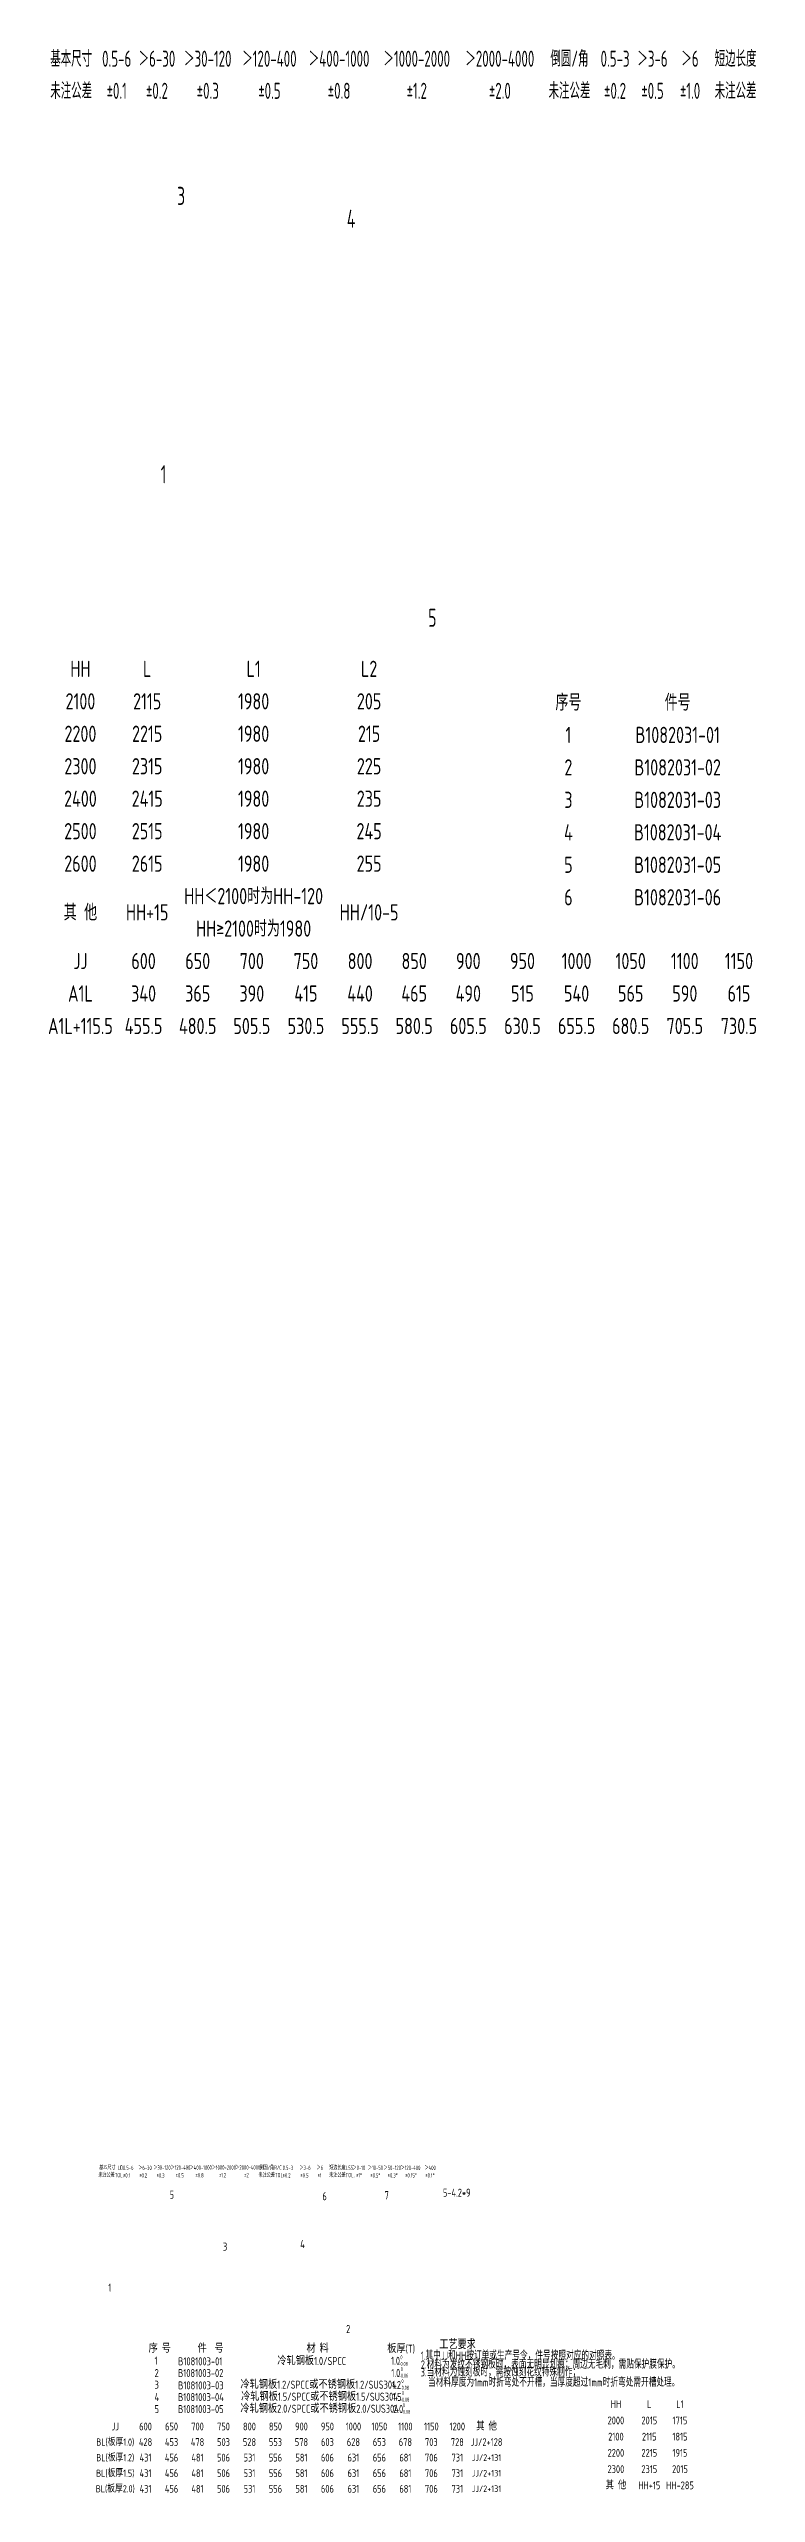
# Model space of a CAD drawing. Header units: inches. Extents: x 14216 to 120088, y -28810 to 23559.
# Drawn here: x 18541 to 19717, y -21339 to -17274 of the extents above; entities that cross this region are included whole.
import ezdxf
from ezdxf.enums import TextEntityAlignment as Align

# ---------------------------------------------------------------- set-up
doc = ezdxf.new("R2010")
doc.units = ezdxf.units.IN
doc.header["$LTSCALE"] = 0.3
doc.header["$MEASUREMENT"] = 0
for name, color, linetype in [('2', 2, 'Continuous'), ('2细实线', 2, 'Continuous'), ('6', 3, 'Continuous'), ('7', 4, 'Continuous')]:
    doc.layers.add(name, color=color, linetype=linetype)
doc.layers.add('粗实线', color=7, linetype='Continuous', lineweight=30)
doc.styles.add('HZ', font='isocp2.shx', dxfattribs={"width": 0.7, "bigfont": 'hztxt.shx'})

msp = doc.modelspace()

# ---------------------------------------------------------------- texts
at = {"layer": '2', "color": 4, "style": 'HZ', "width": 0.7}
for s, p in [('3', (18754, -17533.3)), ('4', (19036.2, -17571.2)), ('1', (18726.6, -17996.3)), ('5', (19171.5, -18235))]:
    msp.add_text(s, height=30, dxfattribs=at).set_placement(p)
at = {"layer": '2', "style": 'HZ', "width": 0.8}
for s, p in [('HH', (18593.2, -18304.9)), ('L', (18704.2, -18304.9)), ('L1', (18881.2, -18304.9)), ('L2', (19073.2, -18304.9)), ('2100', (18593.2, -18358.9)), ('2115', (18704.2, -18358.9)), ('1980', (18881.2, -18358.9)), ('205', (19073.2, -18358.9)), ('序号', (19404.6, -18360.8)), ('件号', (19586.3, -18360.8)), ('2200', (18593.2, -18412.9)), ('2215', (18704.2, -18412.9)), ('1980', (18881.2, -18412.9)), ('215', (19073.2, -18412.9)), ('1', (19404.6, -18414.8)), ('B1082031-01', (19586.3, -18414.8)), ('2300', (18593.2, -18466.9)), ('2315', (18704.2, -18466.9)), ('1980', (18881.2, -18466.9)), ('225', (19073.2, -18466.9)), ('2', (19404.6, -18468.8)), ('B1082031-02', (19586.3, -18468.8)), ('2400', (18593.2, -18520.9)), ('2415', (18704.2, -18520.9)), ('1980', (18881.2, -18520.9)), ('235', (19073.2, -18520.9)), ('3', (19404.6, -18522.8)), ('B1082031-03', (19586.3, -18522.8)), ('2500', (18593.2, -18574.9)), ('2515', (18704.2, -18574.9)), ('1980', (18881.2, -18574.9)), ('245', (19073.2, -18574.9)), ('4', (19404.6, -18576.8)), ('B1082031-04', (19586.3, -18576.8)), ('2600', (18593.2, -18628.9)), ('2615', (18704.2, -18628.9)), ('1980', (18881.2, -18628.9)), ('255', (19073.2, -18628.9)), ('5', (19404.6, -18630.8)), ('B1082031-05', (19586.3, -18630.8)), ('其 他', (18593.2, -18709.9)), ('HH+15', (18704.2, -18709.9)), ('HH＜2100时为HH-120', (18881.2, -18682.9)), ('HH/10-5', (19073.2, -18709.9)), ('6', (19404.6, -18684.8)), ('B1082031-06', (19586.3, -18684.8)), ('HH≥2100时为1980', (18881.2, -18736.9))]:
    msp.add_text(s, height=27, dxfattribs=at).set_placement(p, align=Align.MIDDLE_CENTER)
at = {"layer": '2', "style": 'HZ', "width": 0.85}
for s, height, p in [('序 号', 13.31, (18706.5, -21105.3)), ('件  号', 13.31, (18788, -21105.3)), ('材 料', 13.31, (18969.1, -21105.4)), ('板厚(T)', 13.31, (19103.4, -21105.7)), ('1', 13.3, (18716.5, -21125.5)), ('2 ', 13.31, (18716.5, -21146.1)), ('B1081003-02', 13.31, (18755.5, -21146.1)), ('B1081003-01', 13.3, (18755.7, -21126.6)), ('冷轧钢板1.0/SPCC', 13.31, (18920.6, -21126)), ('3', 13.3, (18716.5, -21165.5)), ('4', 13.3, (18716.5, -21186.1)), ('B1081003-04', 13.31, (18755.5, -21186.1)), ('B1081003-03', 13.3, (18755.7, -21166.6)), ('冷轧钢板1.2/SPCC或不锈钢板1.2/SUS304', 13.31, (18859.3, -21165.4)), ('冷轧钢板1.5/SPCC或不锈钢板1.5/SUS304', 13.31, (18860.4, -21185.4)), ('5', 13.3, (18716.5, -21206)), ('B1081003-05', 13.31, (18755.5, -21206)), ('冷轧钢板2.0/SPCC或不锈钢板2.0/SUS304', 13.31, (18859.2, -21205.4))]:
    msp.add_text(s, height=height, dxfattribs=at).set_placement(p)
at = {"layer": '2', "color": 6, "style": 'HZ', "width": 0.7}
for s, p in [('1.其中JJ和HH按订单或生产号令，件号按照对应的对照表。', (19158.9, -21117.2)), ('2.材料为发纹不锈钢板时，表面无明显划痕；周边无毛刺，需贴保护膜保护。', (19159.2, -21131.9))]:
    msp.add_text(s, height=13.5, dxfattribs=at).set_placement(p)
for s, p in [('3.当材料为蚀刻板时，需按蚀刻花纹特殊制作；', (19158.9, -21148.9)), ('  当材料厚度为1mm时折弯处不开槽，当厚度超过1mm时折弯处需开槽处理。', (19158.5, -21165.9))]:
    msp.add_text(s, height=13.5, dxfattribs=at).set_placement(p, align=Align.BOTTOM_LEFT)
at = {"layer": '2', "color": 6, "insert": (19218.9, -20839.5), "char_height": 13.5, "attachment_point": 5, "style": 'HZ'}
msp.add_mtext('\\A1;5-4.2*9', dxfattribs=at)
at = {"layer": '2', "attachment_point": 1, "style": 'HZ'}
for s, insert, char_height in [('1.0', (19109.8, -21112.4), 13.31), ('1.0', (19110.2, -21132.6), 13.31), (' 0\\P-0.08', (19122, -21109.9), 6.55), (' 0\\P-0.06', (19122.5, -21129.6), 6.55), ('1.2', (19111.5, -21152.6), 13.31), ('1.5', (19112.1, -21172.4), 13.31), (' 0\\P-0.08', (19123.8, -21149.6), 6.55), (' 0\\P-0.08', (19124.4, -21169.4), 6.55), ('2.0', (19113.3, -21192.6), 13.31), (' 0\\P-0.08', (19126, -21189.8), 6.55)]:
    msp.add_mtext(s, dxfattribs=dict(at, insert=insert, char_height=char_height))
at = {"layer": '2细实线', "linetype": 'ByBlock', "style": 'HZ', "width": 0.65}
for s, p in [('基本尺寸', (18577.8, -17290.1)), ('0.5-6', (18653.5, -17290.1)), ('＞6-30', (18720.4, -17290.1)), ('＞30-120', (18805, -17290.1)), ('＞120-400', (18907.5, -17290.1)), ('＞400-1000', (19023.3, -17290.1)), ('＞1000-2000', (19152.5, -17290.1)), ('＞2000-4000', (19290.6, -17290.1)), ('倒圆/角', (19406.4, -17290.1)), ('0.5-3', (19482.2, -17290.1)), ('＞3-6', (19544.5, -17290.1)), ('＞6', (19606.9, -17290.1)), ('短边长度', (19682.6, -17290.1)), ('未注公差', (18577.8, -17343.5)), ('%%p0.1', (18653.5, -17343.5)), ('%%p0.2', (18720.4, -17343.5)), ('%%p0.3', (18805, -17343.5)), ('%%p0.5', (18907.5, -17343.5)), ('%%p0.8', (19023.3, -17343.5)), ('%%p1.2', (19152.5, -17343.5)), ('%%p2.0', (19290.6, -17343.5)), ('未注公差', (19406.4, -17343.5)), ('%%p0.2', (19482.2, -17343.5)), ('%%p0.5', (19544.5, -17343.5)), ('%%p1.0', (19606.9, -17343.5)), ('未注公差', (19682.6, -17343.5))]:
    msp.add_text(s, height=26.73, dxfattribs=at).set_placement(p, align=Align.MIDDLE_CENTER)
at = {"layer": '2细实线', "style": 'HZ', "width": 0.8}
for s, height, p in [('JJ', 27, (18593.2, -18790.9)), ('600', 27, (18698.2, -18790.9)), ('650', 27, (18788.2, -18790.9)), ('700', 27, (18878.2, -18790.9)), ('750', 27, (18968.2, -18790.9)), ('800', 27, (19058.2, -18790.9)), ('850', 27, (19148.2, -18790.9)), ('900', 27, (19238.2, -18790.9)), ('950', 27, (19328.2, -18790.9)), ('1000', 27, (19418.2, -18790.9)), ('1050', 27, (19508.2, -18790.9)), ('1100', 27, (19598.2, -18790.9)), ('1150', 27, (19688.2, -18790.9)), ('A1L', 27, (18593.2, -18844.9)), ('340', 27, (18698.2, -18844.9)), ('365', 27, (18788.2, -18844.9)), ('390', 27, (18878.2, -18844.9)), ('415', 27, (18968.2, -18844.9)), ('440', 27, (19058.2, -18844.9)), ('465', 27, (19148.2, -18844.9)), ('490', 27, (19238.2, -18844.9)), ('515', 27, (19328.2, -18844.9)), ('540', 27, (19418.2, -18844.9)), ('565', 27, (19508.2, -18844.9)), ('590', 27, (19598.2, -18844.9)), ('615', 27, (19688.2, -18844.9)), ('A1L+115.5', 27, (18593.2, -18898.9)), ('455.5', 27, (18698.2, -18898.9)), ('480.5', 27, (18788.2, -18898.9)), ('505.5', 27, (18878.2, -18898.9)), ('530.5', 27, (18968.2, -18898.9)), ('555.5', 27, (19058.2, -18898.9)), ('580.5', 27, (19148.2, -18898.9)), ('605.5', 27, (19238.2, -18898.9)), ('630.5', 27, (19328.2, -18898.9)), ('655.5', 27, (19418.2, -18898.9)), ('680.5', 27, (19508.2, -18898.9)), ('705.5', 27, (19598.2, -18898.9)), ('730.5', 27, (19688.2, -18898.9)), ('其 他', 12.96, (19268.5, -21228.3)), ('2000', 12.96, (19483.6, -21218.2)), ('HH', 12.96, (19483.6, -21191.2)), ('2015', 12.96, (19539.1, -21218.2)), ('L', 13, (19539.1, -21191.2)), ('1715', 12.96, (19590.1, -21218.2)), ('L1', 12.96, (19590.1, -21191.2)), ('BL(板厚1.0)', 12, (18651.1, -21254.2)), ('JJ', 12.96, (18651.1, -21228.3)), ('428', 12.96, (18701.5, -21254.2)), ('600', 12.96, (18701.5, -21228.3)), ('453', 12.96, (18744.7, -21254.2)), ('650', 12.96, (18744.7, -21228.3)), ('478', 12.96, (18787.9, -21254.2)), ('700', 12.96, (18787.9, -21228.3)), ('750', 12.96, (18831.1, -21228.3)), ('503', 12.96, (18831.1, -21254.2)), ('528', 12.96, (18874.3, -21254.2)), ('800', 12.96, (18874.3, -21228.3)), ('553', 12.96, (18917.5, -21254.2)), ('850', 12.96, (18917.5, -21228.3)), ('578', 12.96, (18960.7, -21254.2)), ('900', 12.96, (18960.7, -21228.3)), ('950', 12.96, (19003.9, -21228.3)), ('603', 12.96, (19003.9, -21254.2)), ('1000', 12.96, (19047.1, -21228.3)), ('628', 12.96, (19047.1, -21254.2)), ('1050', 12.96, (19090.3, -21228.3)), ('653', 12.96, (19090.3, -21254.2)), ('1100', 12.96, (19133.5, -21228.3)), ('678', 12.96, (19133.5, -21254.2)), ('1150', 12.96, (19176.7, -21228.3)), ('703', 12.96, (19176.7, -21254.2)), ('1200', 12.96, (19219.9, -21228.3)), ('728', 12.96, (19219.9, -21254.2)), ('JJ/2+128', 12.96, (19268.5, -21254.2)), ('2100', 12.96, (19483.6, -21245.2)), ('2115', 12.96, (19539.1, -21245.2)), ('1815', 12.96, (19590.1, -21245.2)), ('BL(板厚1.5)', 12, (18651.1, -21306)), ('BL(板厚1.2)', 12, (18651.1, -21280.1)), ('431', 12.96, (18701.5, -21280.1)), ('431', 12.96, (18701.5, -21306)), ('456', 12.96, (18744.7, -21280.1)), ('456', 12.96, (18744.7, -21306)), ('481', 12.96, (18787.9, -21280.1)), ('481', 12.96, (18787.9, -21306)), ('506', 12.96, (18831.1, -21280.1)), ('506', 12.96, (18831.1, -21306)), ('531', 12.96, (18874.3, -21280.1)), ('531', 12.96, (18874.3, -21306)), ('556', 12.96, (18917.5, -21280.1)), ('556', 12.96, (18917.5, -21306)), ('581', 12.96, (18960.7, -21280.1)), ('581', 12.96, (18960.7, -21306)), ('606', 12.96, (19003.9, -21280.1)), ('606', 12.96, (19003.9, -21306)), ('631', 12.96, (19047.1, -21280.1)), ('631', 12.96, (19047.1, -21306)), ('656', 12.96, (19090.3, -21280.1)), ('656', 12.96, (19090.3, -21306)), ('681', 12.96, (19133.5, -21280.1)), ('681', 12.96, (19133.5, -21306)), ('706', 12.96, (19176.7, -21280.1)), ('706', 12.96, (19176.7, -21306)), ('731', 12.96, (19219.9, -21280.1)), ('731', 12.96, (19219.9, -21306)), ('JJ/2+131', 11, (19268.5, -21280.1)), ('JJ/2+131', 11, (19268.5, -21306)), ('2200', 12.96, (19483.6, -21272.2)), ('2300', 12.96, (19483.6, -21299.2)), ('2315', 12.96, (19539.1, -21299.2)), ('2215', 12.96, (19539.1, -21272.2)), ('2015', 12.96, (19590.1, -21299.2)), ('1915', 12.96, (19590.1, -21272.2)), ('BL(板厚2.0)', 12, (18651.1, -21331.9)), ('431', 12.96, (18701.5, -21331.9)), ('456', 12.96, (18744.7, -21331.9)), ('481', 12.96, (18787.9, -21331.9)), ('506', 12.96, (18831.1, -21331.9)), ('531', 12.96, (18874.3, -21331.9)), ('556', 12.96, (18917.5, -21331.9)), ('581', 12.96, (18960.7, -21331.9)), ('606', 12.96, (19003.9, -21331.9)), ('631', 12.96, (19047.1, -21331.9)), ('656', 12.96, (19090.3, -21331.9)), ('681', 12.96, (19133.5, -21331.9)), ('706', 12.96, (19176.7, -21331.9)), ('731', 12.96, (19219.9, -21331.9)), ('JJ/2+131', 11, (19268.5, -21331.9)), ('其 他', 12.96, (19483.6, -21326.2)), ('HH+15', 12.96, (19539.1, -21326.2)), ('HH-285', 12.96, (19590.1, -21326.2))]:
    msp.add_text(s, height=height, dxfattribs=at).set_placement(p, align=Align.MIDDLE_CENTER)
at = {"layer": '6', "color": 2, "style": 'HZ', "width": 0.7}
for s, p in [('未注公差TOL.', (18623, -20813.8)), ('基本尺寸 LD.', (18624.4, -20801.4)), ('0.5-6', (18664, -20801.6)), ('%%P0.1', (18664, -20814.2)), ('＞6-30', (18689.4, -20801.6)), ('%%P0.2', (18691, -20814.2)), ('＞30-120', (18714.4, -20801.3)), ('%%P0.3', (18719.8, -20814.2)), ('＞120-400', (18743.1, -20801.3)), ('%%P0.5', (18751.7, -20814.1)), ('＞400-1000', (18774.9, -20801.3)), ('%%P0.8', (18784.6, -20814.1)), ('＞1000-2000', (18811.6, -20801.2)), ('%%P1.2', (18823.5, -20814)), ('＞2000-4000', (18850.7, -20801.1)), ('%%P2', (18865.5, -20813.9)), ('未注公差TOL.', (18889.4, -20813.8)), ('倒圆/角R/C', (18890.8, -20801.4)), ('0.5-3', (18929.4, -20801.6)), ('%%P0.2', (18929.4, -20814.2)), ('＞3-6', (18957.4, -20801.6)), ('%%P0.5', (18959.1, -20814.2)), ('＞6', (18985.9, -20801.3)), ('%%P1', (18987.6, -20814.2)), ('短边长度LSS.', (19006.9, -20801.4)), ('未注公差TOL.', (19006.9, -20813.8)), ('＞0-10', (19045.7, -20801.6)), ('%%P1%%D', (19051.5, -20814.2)), ('＞10-50', (19071.2, -20801.6)), ('%%P0.5%%D', (19075.4, -20814.2)), ('＞50-120', (19097.2, -20801.6)), ('%%P0.3%%D', (19104.2, -20814.2)), ('＞120-400', (19125.6, -20801.6)), ('%%P0.15%%D', (19133.2, -20814.2)), ('＞400', (19165.5, -20801.6)), ('%%P0.1%%D', (19166.7, -20814.2))]:
    msp.add_text(s, height=7.2, dxfattribs=at).set_placement(p)
at = {"layer": '7', "style": 'HZ', "width": 0.7}
for s, p in [('5', (18741.5, -20849.6)), ('6', (18995.5, -20852.1)), ('7', (19099, -20850.4)), ('3', (18830.2, -20935.9)), ('4', (18958.7, -20931.8)), ('1', (18639.5, -21004.2)), ('2', (19035, -21072.9))]:
    msp.add_text(s, height=13.5, dxfattribs=at).set_placement(p)
at = {"layer": '粗实线', "color": 3, "linetype": 'Continuous', "lineweight": -3, "style": 'HZ', "width": 0.7}
msp.add_text('工艺要求', height=16, dxfattribs=at).set_placement((19190, -21099.6))

doc.saveas('drawing.dxf')
